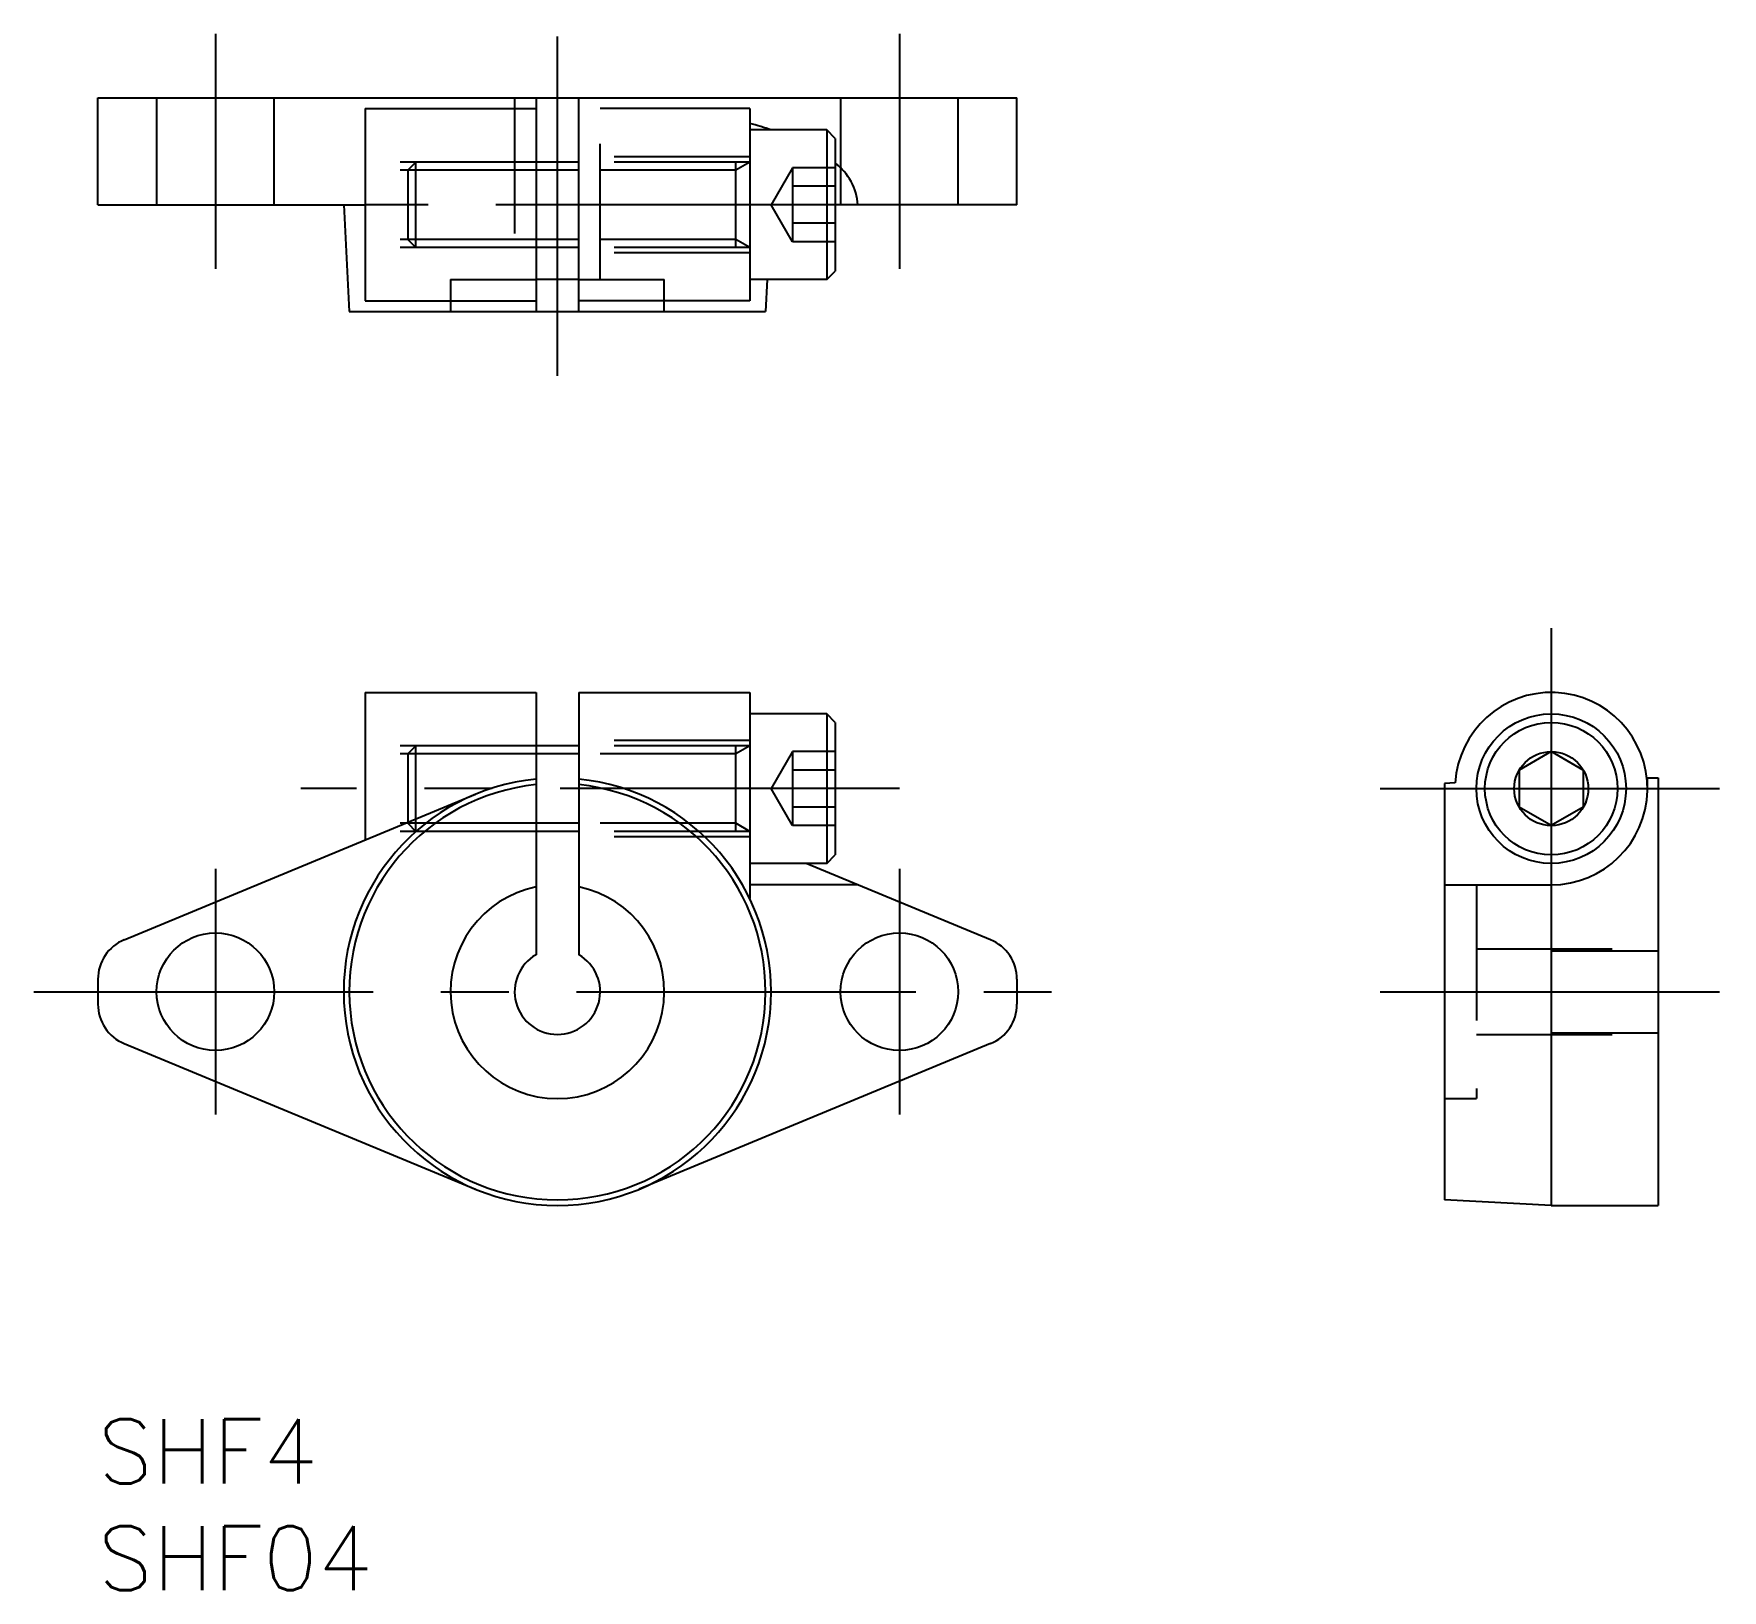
# Model space of a CAD drawing. Extents: x -3 to 76, y -8 to 64.8.
import ezdxf

# ---------------------------------------------------------------- set-up
doc = ezdxf.new("R2010")
doc.units = 0
doc.header["$LTSCALE"] = 0.5
doc.linetypes.add('CENTER', pattern=[50.8, 31.75, -6.35, 6.35, -6.35])
doc.linetypes.add('DASHED', pattern=[19.05, 12.7, -6.35])
for name, color, linetype in [('MSM_CENTER', 1, 'CENTER'), ('MSM_CONTINUOUS', 7, 'CONTINUOUS'), ('MSM_DASHED', 4, 'DASHED'), ('MSM_NARROW', 5, 'CONTINUOUS'), ('MSM_PART_NUMBER', 7, 'CONTINUOUS')]:
    doc.layers.add(name, color=color, linetype=linetype)
doc.styles.get("Standard").update_dxf_attribs({"font": 'txt.shx', "height": 3, "bigfont": 'bigfont.shx'})

# ---------------------------------------------------------------- blocks, each defined once
blk = doc.blocks.new('*U14')
at = {"layer": 'MSM_PART_NUMBER'}
blk.add_text('SHF4', height=3, dxfattribs=at).set_placement((0, -3))
blk = doc.blocks.new('*U15')
at = {"layer": 'MSM_PART_NUMBER'}
blk.add_text('SHF04', height=3, dxfattribs=at).set_placement((0, -8))

msp = doc.modelspace()

# ---------------------------------------------------------------- linework, layer by layer
at = {"layer": 'MSM_CENTER'}
for p, q in [((5.5, 64.814), (5.5, 53.814)), ((21.5, 48.814), (21.5, 64.814)), ((37.5, 64.814), (37.5, 53.814)), ((34.5, 56.814), (12.5, 56.814)), ((68, 37), (68, 21.924)), ((37.5, 29.5), (9.5, 29.5)), ((60, 29.5), (76, 29.5)), ((5.5, 25.75), (5.5, 14.25)), ((37.5, 25.75), (37.5, 14.25)), ((-3, 20), (46, 20)), ((60, 20), (76, 20))]:
    msp.add_line(p, q, dxfattribs=at)
at = {"layer": 'MSM_CONTINUOUS'}
for p, q in [((0, 56.814), (0, 61.814)), ((0, 61.814), (43, 61.814)), ((20.5, 61.814), (20.5, 51.814)), ((22.5, 51.814), (22.5, 61.814)), ((43, 56.814), (43, 61.814)), ((12.5, 61.314), (12.5, 52.314)), ((12.5, 61.314), (20.5, 61.314)), ((30.5, 61.314), (23.5, 61.314)), ((30.5, 61.314), (30.5, 52.314)), ((34.1, 60.314), (30.5, 60.314)), ((34.1, 60.314), (34.1, 53.314)), ((34.5, 59.914), (34.1, 60.314)), ((34.5, 59.914), (34.5, 53.714)), ((22.5, 58.814), (20.5, 58.814)), ((0, 56.814), (12.5, 56.814)), ((11.5, 56.814), (11.762, 51.814)), ((43, 56.814), (34.5, 56.814)), ((22.5, 54.814), (20.5, 54.814)), ((22.5, 53.314), (20.5, 53.314)), ((34.1, 53.314), (30.5, 53.314)), ((31.317, 53.314), (31.238, 51.814)), ((34.1, 53.314), (34.5, 53.714)), ((12.5, 52.314), (20.5, 52.314)), ((30.5, 52.314), (22.5, 52.314)), ((11.762, 51.814), (31.238, 51.814)), ((12.5, 34), (20.5, 34)), ((12.5, 34), (12.5, 27.096)), ((20.5, 34), (20.5, 21.732)), ((22.5, 34), (22.5, 21.732)), ((22.5, 34), (30.5, 34)), ((30.5, 34), (30.5, 24.359)), ((34.1, 33), (30.5, 33)), ((34.5, 32.6), (34.1, 33)), ((34.1, 33), (34.1, 26)), ((34.5, 32.6), (34.5, 26.4)), ((22.5, 31.5), (20.5, 31.5)), ((68, 31.232), (66.5, 30.366)), ((69.5, 30.366), (68, 31.232)), ((66.5, 30.366), (66.5, 28.634)), ((69.5, 30.366), (69.5, 28.634)), ((1.235, 22.43), (17.673, 29.239)), ((63.508, 29.765), (63, 29.738)), ((63, 29.738), (63, 10.262)), ((72.472, 30), (73, 30)), ((72.5, 29.5), (72.5, 30)), ((73, 30), (73, 10)), ((68, 27.768), (66.5, 28.634)), ((69.5, 28.634), (68, 27.768)), ((22.5, 27.5), (20.5, 27.5)), ((34.1, 26), (34.5, 26.4)), ((34.1, 26), (30.5, 26)), ((41.765, 22.43), (33.146, 26)), ((35.56, 25), (30.5, 25)), ((63, 25), (68, 25)), ((68, 25), (68, 10)), ((68, 21.918), (73, 21.918)), ((0, 20.582), (0, 19.418)), ((43, 20.582), (43, 19.418)), ((1.235, 17.57), (17.673, 10.761)), ((41.765, 17.57), (25.327, 10.761)), ((68, 18.082), (73, 18.082)), ((68, 10), (63, 10.262)), ((68, 10), (73, 10))]:
    msp.add_line(p, q, dxfattribs=at)
for centre, radius in [((68, 29.5), 3.5), ((68, 29.5), 3.1), ((68, 29.5), 1.732), ((5.5, 20), 2.75), ((37.5, 20), 2.75)]:
    msp.add_circle(centre, radius, dxfattribs=at)
for centre, radius, start, end in [((26.542, 45.402), 15.723, 71.52488, 75.42054), ((32.943, 56.642), 2.623, 3.75837, 53.58053), ((68, 29.5), 4.5, 270, 176.62941), ((21.5, 20), 10, 95.73917, 84.26083), ((21.5, 20), 9.738, 95.89415, 84.10585), ((21.5, 20), 5, 101.53696, 78.46304), ((2, 20.582), 2, 112.5, 180.00001), ((41, 20.582), 2, 359.99999, 67.5), ((21.5, 20), 2, 120, 60), ((2, 19.418), 2, 179.99999, 247.49999), ((41, 19.418), 2, 292.50001, 0.00001)]:
    msp.add_arc(centre, radius, start, end, dxfattribs=at)
at = {"layer": 'MSM_DASHED'}
for p, q in [((2.75, 61.814), (2.75, 56.814)), ((8.25, 56.814), (8.25, 61.814)), ((19.5, 61.814), (19.5, 53.314)), ((23.5, 53.314), (23.5, 61.814)), ((34.75, 61.814), (34.75, 56.814)), ((40.25, 56.814), (40.25, 61.814)), ((20.5, 58.814), (12.5, 58.814)), ((14.5, 58.435), (14.879, 58.814)), ((14.879, 54.814), (14.879, 58.814)), ((30.5, 59.064), (22.5, 59.064)), ((30.5, 58.814), (22.5, 58.814)), ((30.5, 58.814), (29.844, 58.435)), ((29.844, 54.814), (29.844, 58.814)), ((32.5, 58.546), (31.5, 56.814)), ((32.5, 58.546), (32.5, 55.082)), ((34.5, 58.546), (32.5, 58.546)), ((20.5, 58.435), (12.5, 58.435)), ((14.5, 58.435), (14.5, 55.193)), ((29.844, 58.435), (22.5, 58.435)), ((34.5, 57.68), (32.5, 57.68)), ((32.5, 55.082), (31.5, 56.814)), ((34.5, 55.948), (32.5, 55.948)), ((20.5, 55.193), (12.5, 55.193)), ((20.5, 54.814), (12.5, 54.814)), ((14.5, 55.193), (14.879, 54.814)), ((29.844, 55.193), (22.5, 55.193)), ((30.5, 54.814), (22.5, 54.814)), ((30.5, 54.564), (22.5, 54.564)), ((30.5, 54.814), (29.844, 55.193)), ((34.5, 55.082), (32.5, 55.082)), ((16.5, 53.314), (16.5, 51.814)), ((16.5, 53.314), (20.5, 53.314)), ((22.5, 53.314), (26.5, 53.314)), ((26.5, 51.814), (26.5, 53.314)), ((30.5, 31.75), (22.5, 31.75)), ((20.5, 31.5), (12.5, 31.5)), ((20.5, 31.121), (12.5, 31.121)), ((14.5, 31.121), (14.879, 31.5)), ((14.5, 31.121), (14.5, 27.879)), ((14.879, 27.5), (14.879, 31.5)), ((30.5, 31.5), (22.5, 31.5)), ((29.844, 31.121), (22.5, 31.121)), ((30.5, 31.5), (29.844, 31.121)), ((29.844, 27.5), (29.844, 31.5)), ((32.5, 31.232), (31.5, 29.5)), ((32.5, 31.232), (32.5, 27.768)), ((34.5, 31.232), (32.5, 31.232)), ((34.5, 30.366), (32.5, 30.366)), ((32.5, 27.768), (31.5, 29.5)), ((34.5, 28.634), (32.5, 28.634)), ((20.5, 27.879), (12.5, 27.879)), ((14.5, 27.879), (14.879, 27.5)), ((29.844, 27.879), (22.5, 27.879)), ((30.5, 27.5), (29.844, 27.879)), ((34.5, 27.768), (32.5, 27.768)), ((20.5, 27.5), (12.5, 27.5)), ((30.5, 27.5), (22.5, 27.5)), ((30.5, 27.25), (22.5, 27.25)), ((64.5, 25), (64.5, 15)), ((64.5, 22), (73, 22)), ((64.5, 18), (73, 18)), ((63, 15), (64.5, 15))]:
    msp.add_line(p, q, dxfattribs=at)
at = {"layer": 'MSM_NARROW'}
for p, q in [((22.5, 58.435), (20.5, 58.435)), ((22.5, 55.193), (20.5, 55.193)), ((22.5, 31.121), (20.5, 31.121)), ((22.5, 27.879), (20.5, 27.879))]:
    msp.add_line(p, q, dxfattribs=at)

# ---------------------------------------------------------------- block references
at = {"layer": 'MSM_CONTINUOUS'}
for name in ['*U14', '*U15']:
    msp.add_blockref(name, (0, 0), dxfattribs=at)

doc.saveas('drawing.dxf')
